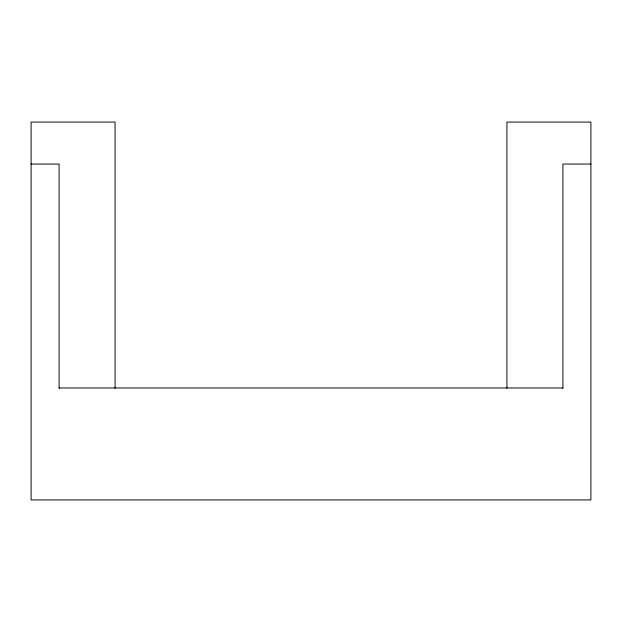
<?xml version="1.0" encoding="UTF-8"?>
<svg xmlns="http://www.w3.org/2000/svg" width="622" height="622" viewBox="0 0 622 622"><rect width="100%" height="100%" fill="white"/><g stroke="black" fill="none" stroke-linecap="round" stroke-linejoin="round"><path stroke-width="0.93" d="M31.1 164.052L59.09 164.052L59.09 388.299M590.9 164.052L562.91 164.052L562.91 388.299M59.09 387.972L562.91 387.972M506.93 388.221L506.93 122.067L590.9 122.067L590.9 499.933L31.1 499.933L31.1 122.067L115.07 122.067L115.07 388.221"/></g></svg>
